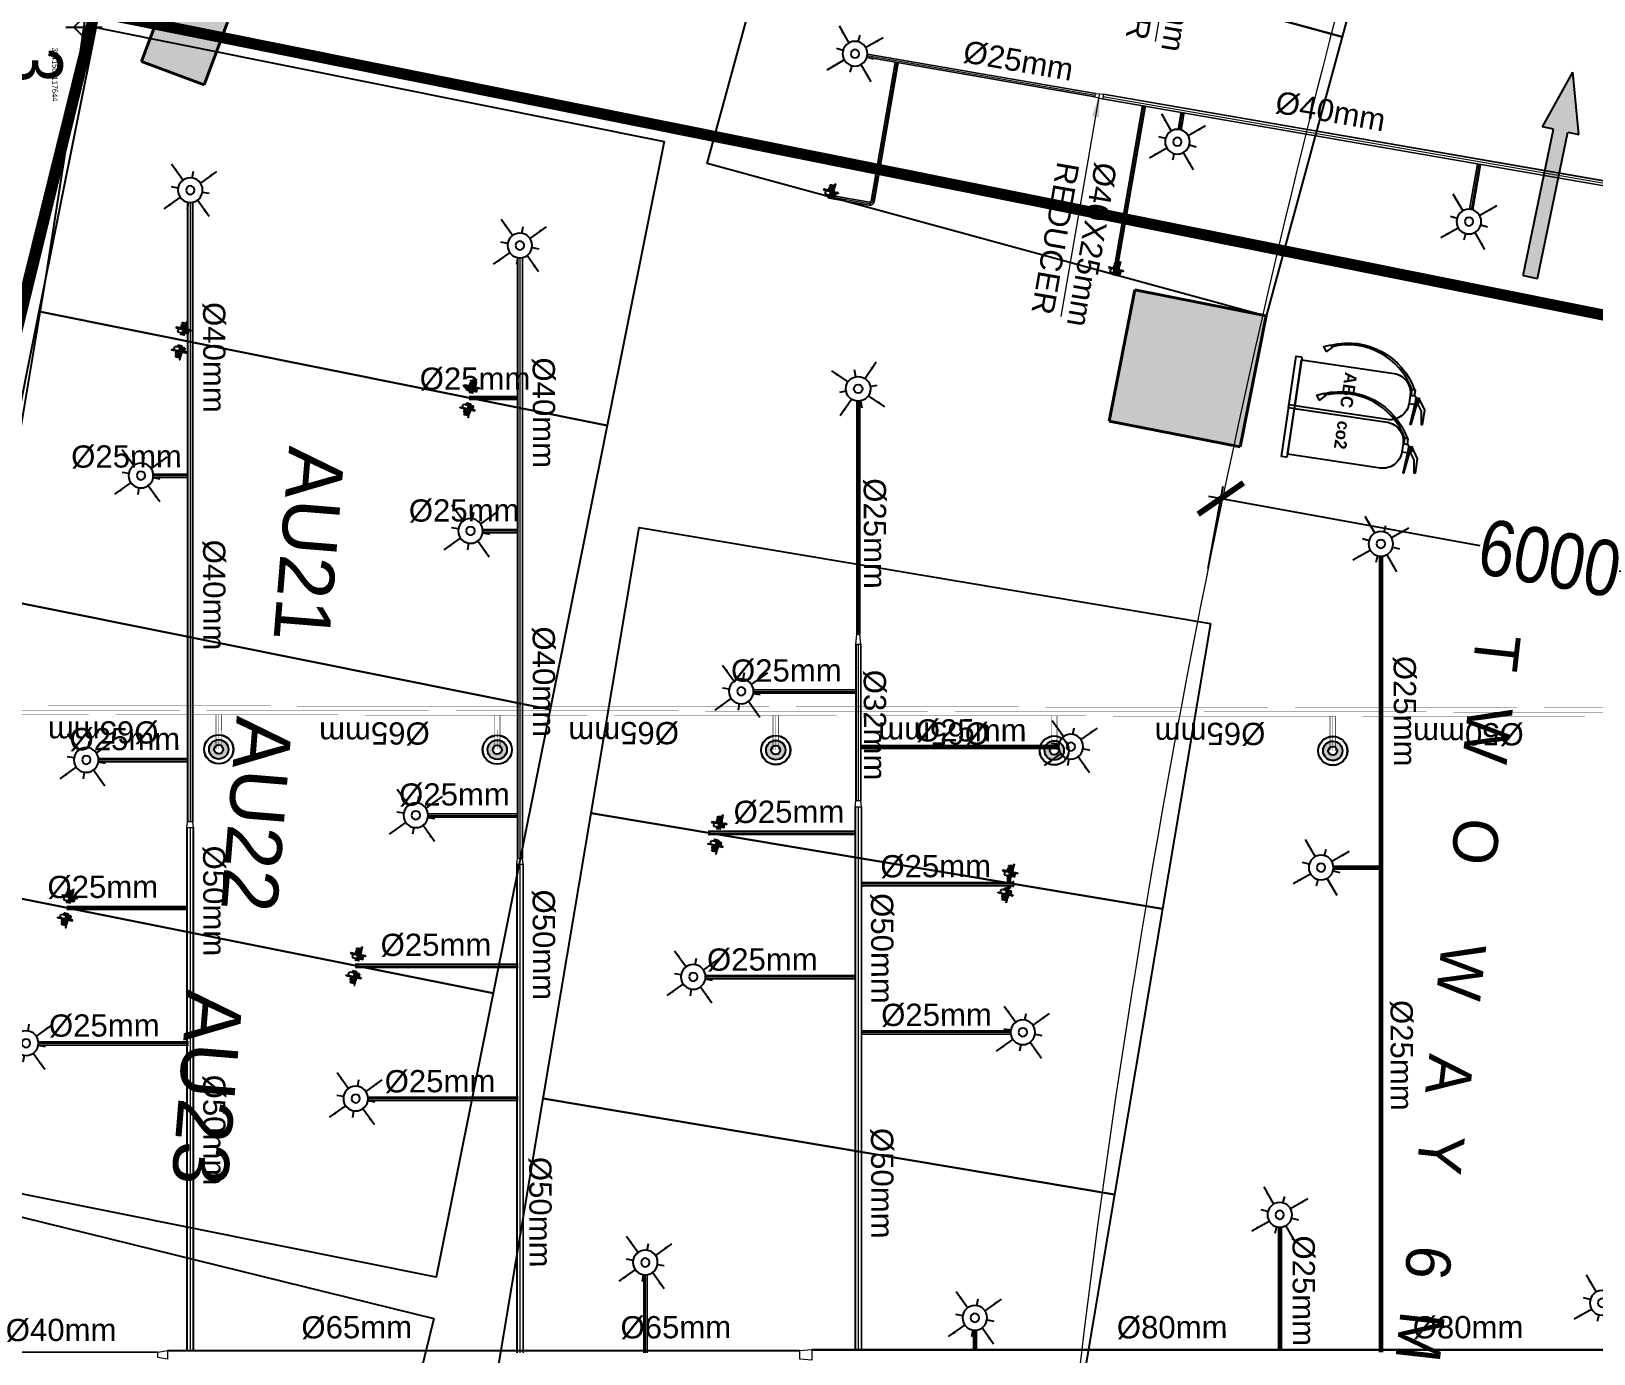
# Model space of a CAD drawing. Header units: inches. Extents: x 257070 to 799932, y -17980 to 269260.
# Drawn here: x 323676 to 337702, y 105732 to 117607 of the extents above; entities that cross this region are included whole.
import ezdxf

# ---------------------------------------------------------------- set-up
doc = ezdxf.new("R2010")
doc.units = ezdxf.units.IN
doc.header["$MEASUREMENT"] = 0
doc.header["$PDMODE"] = 99
doc.header["$PDSIZE"] = 100
for name, color, linetype in [('0-AES-F-SPRINKLER', 10, 'Continuous'), ('0-aes-ff Nozzel', 30, 'Continuous'), ('0-aes-water curtan pipe', 200, 'Continuous'), ('0-F-AES-FIRE EXTINGUISHER', 1, 'Continuous'), ('basement1_AP$0$A-_ROAD----_E-_-', 2, 'Continuous'), ('DSP_DRIVEWAY', 4, 'Continuous'), ('DSP_MISCELANEOUS', 252, 'Continuous'), ('DSP_TREE CO-ORDINATES', 206, 'Continuous'), ('RETAIL', 40, 'Continuous')]:
    doc.layers.add(name, color=color, linetype=linetype)
for name, color, linetype, lineweight in [('0-AES-F-SPRINKLER PIPE', 10, 'Continuous', 15), ('0-aes-FF-Sprinkler Header', 5, 'Continuous', 0), ('07--DIM-2', 2, 'Continuous', 25), ('E--CONCRETE-4', 4, 'Continuous', 40), ('E--CONCRETE-SHADE', 253, 'Continuous', 20), ('M--TILING-2', 252, 'Continuous', 18), ('TEXT', 7, 'Continuous', 0)]:
    doc.layers.add(name, color=color, linetype=linetype, lineweight=lineweight)
doc.layers.add('A', color=7, linetype='Continuous', true_color=0x469d8b)
doc.styles.add('CG', font='GOTHICB.TTF')
doc.styles.get("Standard").update_dxf_attribs({"font": 'arial.ttf'})
doc.styles.add('TEXT style 175', font='GOTHIC.TTF')
doc.styles.add('TEXT style 200', font='ARIALN.TTF')
doc.styles.add('TEXT style 75', font='ARIALN.TTF')
doc.dimstyles.new('75', dxfattribs={"dimscale": 1.5, "dimtxt": 200, "dimasz": 113, "dimexe": 113, "dimexo": 0, "dimgap": 25, "dimtad": 0, "dimdec": 0, "dimrnd": 5, "dimzin": 0, "dimdsep": 46, "dimtxsty": 'TEXT style 75', "dimblk": 'ARCHTICK', "dimcen": 0.09, "dimdle": 113, "dimclrd": 8, "dimclre": 8, "dimclrt": 256, "dimadec": 0, "dimazin": 0, "dimtfac": 1, "dimtdec": 0, "dimtofl": 0, "dimtmove": 1, "dimatfit": 3, "dimldrblk": 'OPEN90', "dimfxl": 0, "dimtolj": 1, "dimtzin": 0, "dimarcsym": 0})
doc.dimstyles.new('ISO-25', dxfattribs={"dimtxt": 2.5, "dimasz": 2.5, "dimexe": 1.25, "dimexo": 0.625, "dimtad": 1, "dimtxsty": 'Standard', "dimcen": 2.5, "dimadec": 0, "dimazin": 0, "dimtfac": 1, "dimtmove": 0, "dimatfit": 3, "dimfxl": 1, "dimarcsym": 0})
doc.dimstyles.new('PLUMBING', dxfattribs={"dimscale": 100, "dimtxt": 1.8, "dimasz": 1.6, "dimexe": 1, "dimexo": 1, "dimgap": 0.5, "dimtad": 2, "dimdec": 0, "dimzin": 0, "dimdsep": 46, "dimtxsty": 'Standard', "dimcen": 1, "dimdle": 1, "dimclrd": 7, "dimclre": 7, "dimclrt": 256, "dimadec": 0, "dimazin": 0, "dimtfac": 1, "dimtdec": 0, "dimtmove": 2, "dimatfit": 3, "dimfxl": 1, "dimtolj": 1, "dimtzin": 0, "dimlwd": -1, "dimlwe": -1, "dimarcsym": 0})

# ---------------------------------------------------------------- blocks, each defined once
blk = doc.blocks.new('_ArchTick')
at = {"color": 0, "linetype": 'ByBlock', "const_width": 0.15}
blk.add_lwpolyline([(-0.5, -0.5), (0.5, 0.5)], dxfattribs=at)
blk = doc.blocks.new('*D224')
at = {"layer": '07--DIM-2', "color": 251, "lineweight": -2, "ltscale": 1000, "transparency": 16777216}
for p, q in [((334240, 112783), (334375, 113522)), ((334243, 113431), (336679, 112988)), ((340370, 112317), (337934, 112760)), ((340145, 111709), (340279, 112448))]:
    blk.add_line(p, q, dxfattribs=at)
at = {"layer": 'DEFPOINTS', "color": 0, "ltscale": 1000, "transparency": 16777216}
for p in [(334354, 113411), (334240, 112783, 0), (340145, 111709, 0)]:
    blk.add_point(p, dxfattribs=at)
at = {"layer": '07--DIM-2', "color": 251, "lineweight": -2, "ltscale": 1000, "transparency": 16777216, "xscale": 350, "yscale": 350, "zscale": 350}
for p, rotation in [((334354, 113411), 169.6938497462154), ((340259, 112337), 349.6938497462154)]:
    blk.add_blockref('_ArchTick', p, dxfattribs=dict(at, rotation=rotation))
at = {"layer": '07--DIM-2', "ltscale": 1000, "transparency": 16777216, "insert": (337307, 112874), "char_height": 500, "attachment_point": 5, "rotation": 349.6938, "style": 'TEXT style 75'}
blk.add_mtext('\\A1;6000', dxfattribs=at)
blk = doc.blocks.new('_Open90')
at = {"color": 0, "linetype": 'ByBlock', "lineweight": -2}
for p, q in [((-0.5, 0.5), (0, 0)), ((0, 0), (-1, 0)), ((0, 0), (-0.5, -0.5))]:
    blk.add_line(p, q, dxfattribs=at)
blk = doc.blocks.new('basement1_AP$0$AR-DIR-A')
h = blk.add_hatch()
h.set_pattern_fill('ANSI31', color=8)
h.paths.add_polyline_path([(158, -458), (26, -458), (26, -1800), (-74, -1800), (92, -2335), (258, -1800), (158, -1800)])
at = {"layer": 'DSP_MISCELANEOUS', "color": 8}
for p, q in [((158, -458), (26, -458)), ((26, -458), (26, -1800)), ((158, -458), (158, -1800)), ((26, -1800), (-74, -1800)), ((-74, -1800), (92, -2335)), ((258, -1800), (92, -2335)), ((158, -1800), (258, -1800))]:
    blk.add_line(p, q, dxfattribs=at)
blk = doc.blocks.new('*U483')
at = {"layer": 'DSP_TREE CO-ORDINATES', "color": 162}
for p, q in [((0, -329), (0, 329)), ((-329, 0), (329, 0))]:
    blk.add_line(p, q, dxfattribs=at)
at = {"layer": 'DSP_TREE CO-ORDINATES', "color": 162, "ltscale": 3.5}
blk.add_lwpolyline([(-185, 0), (0, 185), (185, 0), (0, -184), (-185, 0)], dxfattribs=at)
at = {"layer": 'DEFPOINTS', "style": 'TEXT style 175'}
blk.add_attdef('CORDINATE', (367, -572), '', height=100, dxfattribs=at)
at = {"layer": 'DSP_TREE CO-ORDINATES', "color": 164, "style": 'TEXT style 200'}
blk.add_attdef('NO.', (361, -1385), '', height=1000, dxfattribs=at)
blk = doc.blocks.new('A$C3CA070F1')
at = {"layer": '0-AES-F-SPRINKLER'}
h = blk.add_hatch(dxfattribs=at)
h.set_pattern_fill('ANSI31', color=3, scale=0.196883, angle=-34.2335, style=0)
h.set_pattern_definition([(100.766483, (49937.1607, 174049.7081), (1.474466316, 0.280375668), [])])
edge = h.paths.add_edge_path()
edge.add_line((-1, 85), (-1, 84))
edge.add_line((-1, 84), (-6, 84))
edge.add_ellipse((-7, 82), major_axis=(-1.42, -0.27), ratio=1, start_angle=257, end_angle=315)
edge.add_line((-8, 83), (-15, 72))
edge.add_ellipse((-12, 70), major_axis=(-4.25, -0.81), ratio=1, start_angle=-45, end_angle=45)
edge.add_line((-14, 66), (14, 47))
edge.add_line((14, 47), (13, 46))
edge.add_line((13, 46), (-15, 65))
edge.add_ellipse((-12, 70), major_axis=(-5.52, -1.05), ratio=1, start_angle=-45, end_angle=45, ccw=False)
edge.add_line((-16, 73), (-9, 84))
edge.add_ellipse((-7, 82), major_axis=(-2.69, -0.51), ratio=1, start_angle=257, end_angle=315, ccw=False)
edge.add_line((-6, 85), (-1, 85))
h = blk.add_hatch(dxfattribs=at)
h.set_pattern_fill('ANSI31', color=3, scale=0.196883, angle=-124.2335, style=0)
h.set_pattern_definition([(190.766483, (49937.1607, 174049.7081), (-0.280375668, 1.474466316), [])])
edge = h.paths.add_edge_path()
edge.add_line((-1, 54), (7, 48))
edge.add_line((7, 48), (8, 49))
edge.add_line((8, 49), (0, 55))
edge.add_ellipse((-2, 52), major_axis=(-0.69, 3.63), ratio=1, start_angle=315, end_angle=405)
edge.add_line((-6, 54), (-14, 41))
edge.add_ellipse((-11, 39), major_axis=(-0.69, 3.63), ratio=1, start_angle=45, end_angle=135)
edge.add_line((-13, 36), (-9, 33))
edge.add_ellipse((-10, 32), major_axis=(-0.27, 1.42), ratio=1, start_angle=225, end_angle=315, ccw=False)
edge.add_line((-9, 31), (-10, 30))
edge.add_line((-10, 30), (-8, 29))
edge.add_line((-8, 29), (-7, 30))
edge.add_ellipse((-10, 32), major_axis=(-3.3, -0.63), ratio=1, start_angle=135, end_angle=225)
edge.add_line((-8, 35), (-12, 38))
edge.add_ellipse((-11, 39), major_axis=(-1.75, -0.33), ratio=1, start_angle=-45, end_angle=45, ccw=False)
edge.add_line((-13, 40), (-4, 53))
edge.add_ellipse((-2, 52), major_axis=(-1.75, -0.33), ratio=1, start_angle=225, end_angle=315, ccw=False)
at = {"layer": '0-AES-F-SPRINKLER', "color": 3}
for p, q in [((-98, 39), (-97, 43)), ((-98, 38), (-98, 39)), ((-98, 39), (-98, 39)), ((-98, 39), (-98, 39)), ((-98, 37), (-98, 38)), ((-98, 38), (-98, 38)), ((-98, 38), (-98, 38)), ((-98, 38), (-98, 38)), ((-98, 38), (-98, 38)), ((-98, 38), (-98, 38)), ((-98, 38), (-98, 38)), ((-98, 38), (-98, 38)), ((-98, 38), (-98, 38)), ((-98, 38), (-98, 38)), ((-96, 37), (-98, 37)), ((-98, 37), (-98, 37)), ((-98, 37), (-98, 37)), ((-98, 37), (-98, 37)), ((-98, 37), (-98, 37)), ((-98, 37), (-98, 37)), ((-98, 37), (-98, 37)), ((-98, 37), (-98, 37)), ((-98, 37), (-98, 37)), ((-98, 37), (-98, 37)), ((-98, 37), (-98, 37)), ((-98, 37), (-98, 37)), ((-98, 37), (-98, 37)), ((-98, 37), (-98, 37)), ((-98, 37), (-98, 37)), ((-98, 37), (-98, 37)), ((-98, 37), (-98, 37)), ((-97, 37), (-98, 37)), ((-98, 37), (-98, 37)), ((-98, 37), (-98, 37)), ((-98, 37), (-98, 37)), ((-98, 37), (-98, 37)), ((-98, 37), (-98, 37)), ((-98, 37), (-98, 37)), ((-98, 37), (-98, 37)), ((-98, 37), (-98, 37)), ((-98, 37), (-98, 37)), ((-98, 37), (-98, 37)), ((-98, 37), (-98, 37)), ((-98, 37), (-98, 37)), ((-98, 37), (-98, 37)), ((-97, 45), (-79, 71)), ((-96, 40), (-97, 40)), ((-97, 40), (-97, 40)), ((-97, 40), (-97, 40)), ((-97, 40), (-97, 39)), ((-97, 39), (-97, 39)), ((-97, 39), (-97, 39)), ((-97, 39), (-97, 39)), ((-97, 39), (-97, 39)), ((-97, 39), (-97, 39)), ((-97, 39), (-97, 39)), ((-97, 39), (-97, 39)), ((-97, 39), (-97, 38)), ((-97, 38), (-97, 38)), ((-97, 38), (-97, 38)), ((-97, 38), (-97, 38)), ((-97, 38), (-97, 38)), ((-97, 38), (-97, 38)), ((-97, 38), (-97, 38)), ((-97, 38), (-97, 38)), ((-97, 38), (-97, 38)), ((-97, 38), (-97, 38)), ((-97, 38), (-97, 38)), ((-97, 38), (-97, 37)), ((-97, 37), (-97, 37)), ((-97, 37), (-97, 37)), ((-97, 37), (-97, 37)), ((-95, 46), (-96, 42)), ((-96, 42), (-96, 42)), ((-96, 42), (-96, 41)), ((-96, 41), (-96, 41)), ((-96, 41), (-96, 41)), ((-96, 41), (-96, 41)), ((-96, 41), (-96, 41)), ((-96, 41), (-96, 41)), ((-96, 41), (-96, 41)), ((-96, 41), (-96, 41)), ((-96, 41), (-96, 41)), ((-96, 41), (-96, 40)), ((-96, 40), (-96, 40)), ((-96, 40), (-96, 40)), ((-96, 40), (-96, 40)), ((-96, 40), (-96, 40)), ((-95, 37), (-96, 37)), ((-96, 37), (-96, 37)), ((-96, 37), (-96, 37)), ((-96, 37), (-96, 37)), ((-96, 37), (-96, 37)), ((-94, 38), (-95, 38)), ((-95, 38), (-95, 38)), ((-95, 38), (-95, 38)), ((-95, 38), (-95, 38)), ((-95, 38), (-95, 38)), ((-95, 38), (-95, 38)), ((-95, 38), (-95, 38)), ((-95, 38), (-95, 38)), ((-95, 38), (-95, 38)), ((-95, 38), (-95, 37)), ((-95, 37), (-95, 37)), ((-95, 37), (-95, 37)), ((-95, 37), (-95, 37)), ((-95, 37), (-95, 37)), ((-95, 37), (-95, 37)), ((-95, 37), (-95, 37)), ((-95, 37), (-95, 37)), ((-95, 37), (-95, 37)), ((-95, 37), (-95, 37)), ((-95, 37), (-95, 37)), ((-95, 37), (-95, 37)), ((-95, 37), (-95, 37)), ((-95, 37), (-95, 37)), ((-95, 37), (-95, 37)), ((-95, 37), (-95, 37)), ((-95, 37), (-95, 37)), ((-94, 88), (-93, 90)), ((-72, 73), (-94, 88)), ((-94, 43), (-94, 48)), ((-93, 43), (-94, 43)), ((-94, 43), (-94, 43)), ((-94, 43), (-94, 43)), ((-94, 43), (-94, 43)), ((-94, 43), (-94, 43)), ((-94, 43), (-94, 41)), ((-94, 43), (-94, 43)), ((-94, 43), (-94, 43)), ((-94, 43), (-94, 43)), ((-94, 43), (-94, 43)), ((-94, 43), (-94, 43)), ((-94, 43), (-94, 43)), ((-94, 43), (-94, 43)), ((-94, 43), (-94, 43)), ((-94, 43), (-94, 43)), ((-94, 43), (-94, 43)), ((-94, 43), (-94, 43)), ((-94, 41), (-94, 41)), ((-94, 41), (-94, 41)), ((-94, 41), (-94, 41)), ((-94, 41), (-94, 41)), ((-94, 41), (-94, 41)), ((-94, 41), (-94, 41)), ((-94, 41), (-94, 41)), ((-94, 41), (-94, 40)), ((-94, 40), (-94, 40)), ((-94, 40), (-94, 40)), ((-94, 40), (-94, 40)), ((-94, 40), (-94, 40)), ((-94, 40), (-94, 40)), ((-94, 40), (-94, 40)), ((-94, 40), (-94, 40)), ((-94, 40), (-94, 39)), ((-94, 39), (-94, 39)), ((-94, 39), (-94, 39)), ((-94, 39), (-94, 39)), ((-94, 39), (-94, 39)), ((-94, 39), (-94, 39)), ((-94, 39), (-94, 39)), ((-94, 39), (-94, 39)), ((-94, 39), (-94, 38)), ((-93, 90), (-59, 67)), ((-93, 47), (-93, 49)), ((-91, 47), (-93, 43)), ((-93, 46), (-93, 47)), ((-92, 46), (-93, 46)), ((-93, 46), (-93, 46)), ((-93, 46), (-93, 46)), ((-93, 46), (-93, 46)), ((-93, 46), (-93, 46)), ((-93, 46), (-93, 46)), ((-93, 46), (-93, 46)), ((-93, 46), (-93, 46)), ((-93, 46), (-93, 46)), ((-93, 46), (-93, 46)), ((-93, 46), (-93, 46)), ((-93, 46), (-93, 46)), ((-93, 46), (-93, 46)), ((-93, 46), (-93, 46)), ((-93, 46), (-93, 46)), ((-93, 46), (-93, 46)), ((-93, 46), (-93, 46)), ((-93, 46), (-93, 46)), ((-93, 46), (-93, 46)), ((-93, 46), (-93, 46)), ((-91, 42), (-93, 43)), ((-93, 43), (-93, 43)), ((-93, 43), (-93, 43)), ((-93, 43), (-93, 43)), ((-93, 43), (-93, 43)), ((-93, 43), (-93, 43)), ((-93, 43), (-93, 43)), ((-93, 43), (-93, 43)), ((-93, 43), (-93, 43)), ((-93, 43), (-93, 43)), ((-93, 43), (-93, 43)), ((-93, 43), (-93, 43)), ((-93, 43), (-93, 43)), ((-93, 43), (-93, 43)), ((-93, 43), (-93, 43)), ((-93, 43), (-93, 43)), ((-93, 43), (-93, 43)), ((-93, 43), (-93, 43)), ((-93, 43), (-93, 43)), ((-93, 43), (-93, 43)), ((-93, 43), (-93, 43)), ((-93, 43), (-93, 43)), ((-93, 43), (-93, 43)), ((-85, 66), (-92, 55)), ((-90, 50), (-92, 46)), ((-92, 46), (-92, 46)), ((-92, 46), (-92, 46)), ((-92, 46), (-92, 46)), ((-92, 46), (-92, 46)), ((-92, 46), (-92, 46)), ((-90, 47), (-91, 47)), ((-90, 43), (-91, 42)), ((-91, 42), (-91, 42)), ((-91, 42), (-91, 42)), ((-91, 42), (-91, 42)), ((-91, 42), (-91, 42)), ((-91, 42), (-91, 42)), ((-91, 42), (-91, 42)), ((-91, 42), (-91, 42)), ((-91, 42), (-91, 42)), ((-91, 42), (-91, 42)), ((-91, 42), (-91, 42)), ((-91, 42), (-91, 42)), ((-91, 42), (-91, 42)), ((-91, 42), (-91, 42)), ((-91, 42), (-91, 42)), ((-91, 42), (-91, 42)), ((-88, 57), (-90, 49)), ((-89, 54), (-90, 51)), ((-90, 50), (-90, 50)), ((-88, 47), (-90, 43)), ((-90, 47), (-88, 47)), ((-90, 43), (-90, 43)), ((-90, 43), (-90, 43)), ((-90, 43), (-90, 43)), ((-89, 55), (-89, 55)), ((-88, 46), (-88, 47)), ((-87, 59), (-87, 59)), ((-87, 59), (-87, 59)), ((-86, 57), (-87, 49)), ((-87, 49), (-83, 28)), ((-85, 58), (-85, 58)), ((-77, 43), (-85, 49)), ((-83, 28), (-60, 9)), ((-77, 70), (-82, 63)), ((-80, 66), (-82, 67)), ((-45, 31), (-81, -23)), ((-78, 63), (-80, 65)), ((-79, 71), (-77, 70)), ((-71, 26), (-79, 31)), ((-57, 13), (-79, 28)), ((-70, 64), (-78, 63)), ((-78, -29), (-40, 27)), ((-69, 55), (-75, 59)), ((-66, 54), (-74, 42)), ((-74, 42), (-71, 26)), ((-73, 44), (-71, 43)), ((-69, 47), (-72, 43)), ((-71, 43), (-70, 43)), ((-71, 26), (-55, 15)), ((-70, 43), (-66, 49)), ((-66, 50), (-68, 52)), ((-61, 65), (-67, 69)), ((-62, 66), (-67, 65)), ((-50, 57), (-66, 54)), ((-66, 49), (-66, 50)), ((-47, 28), (-63, 40)), ((-59, 67), (-61, 65)), ((-57, 67), (-60, 66)), ((-60, 44), (-42, 32)), ((-50, 57), (-58, 62)), ((-19, 46), (-57, 67)), ((-17, 37), (-55, 63)), ((-29, 42), (-50, 57)), ((-13, 9), (-45, 31)), ((-36, 42), (-44, 30)), ((-43, 33), (-35, 46)), ((-39, -30), (-13, 9)), ((-37, 25), (-28, 38)), ((-35, 41), (-36, 42)), ((-32, 32), (-35, 39)), ((-30, 52), (-16, 73)), ((-29, 20), (-17, 37)), ((-28, 38), (-26, 40)), ((-21, 32), (-28, 37)), ((-23, 16), (-12, 33)), ((-1, 26), (-23, -9)), ((-22, 15), (-12, 31)), ((-9, 32), (-21, 14)), ((2, 24), (-20, -11)), ((-20, -8), (-1, 22)), ((-17, 37), (-19, 46)), ((-19, 13), (-10, 29)), ((-7, 30), (-18, 12)), ((-17, 37), (-17, 37)), ((4, 22), (-17, -13)), ((-17, -10), (1, 20)), ((-16, 73), (-9, 84)), ((-16, 11), (-7, 27)), ((-8, 83), (-15, 72)), ((13, 46), (-15, 65)), ((-4, 28), (-15, 10)), ((-1, 84), (-14, 66)), ((-14, 66), (14, 47)), ((-6, 54), (-14, 41)), ((-12, 33), (-14, 33)), ((-14, -15), (7, 20)), ((-14, -12), (4, 18)), ((-13, 40), (-4, 53)), ((-13, 36), (-9, 33)), ((-13, 9), (-4, 24)), ((-2, 34), (-12, 41)), ((-8, 35), (-12, 38)), ((-12, 31), (-12, 33)), ((-9, 32), (-12, 31)), ((7, 16), (-11, -13)), ((-10, 29), (-9, 32)), ((-9, 31), (-10, 30)), ((-7, 30), (-10, 29)), ((-10, 30), (-8, 29)), ((9, 17), (-10, -14)), ((-9, -13), (9, 13)), ((-8, 29), (-7, 30)), ((8, 49), (-7, 27)), ((-7, 27), (-7, 30)), ((-4, 28), (-7, 27)), ((-6, 85), (-1, 85)), ((-1, 84), (-6, 84)), ((5, 44), (-5, 51)), ((-4, 24), (-4, 28)), ((-1, 26), (-4, 24)), ((-1, 85), (-1, 84)), ((-1, 54), (7, 48)), ((13, 46), (-1, 25)), ((-1, 22), (-1, 26)), ((2, 24), (-1, 22)), ((8, 49), (0, 55)), ((1, 20), (2, 24)), ((4, 22), (1, 20)), ((4, 18), (4, 22)), ((7, 20), (4, 18)), ((7, 48), (8, 49)), ((7, 16), (7, 20)), ((9, 17), (7, 16)), ((9, 15), (9, 17)), ((14, 47), (13, 46)), ((-82, -25), (-80, -30)), ((-80, -30), (-78, -29)), ((-66, -11), (-39, -30)), ((-23, -7), (-23, -9)), ((-23, -9), (-20, -8)), ((-20, -8), (-20, -11)), ((-20, -11), (-17, -10)), ((-17, -10), (-17, -13)), ((-17, -13), (-14, -12)), ((-14, -12), (-14, -15)), ((-14, -15), (-11, -13)), ((-11, -13), (-11, -14)), ((-11, -14), (-11, -14))]:
    blk.add_line(p, q, dxfattribs=at)
for centre, major_axis, start_param, end_param in [((-95, 43), (-0.41, 2.13), 0.784914, 1.034983), ((-95, 43), (-2.74, -0.52), -0.560204, -0.324923), ((-93, 46), (-0.51, 2.68), 0.787914, 1.247507), ((-93, 48), (-1.75, -0.33), -0.775969, -0.160442), ((-91, 54), (-0.29, 1.52), 0.785398, 2.356194), ((-92, 49), (-0.33, 1.74), 0.791774, 1.412986), ((-89, 55), (-0.103, 0.54), 0.916881, 1.969618), ((-93, 51), (-3.09, -0.59), 2.526084, 2.789089), ((-95, 50), (-5.72, -1.09), 2.374727, 2.798549), ((-91, 55), (-0.33, 1.74), 4.197625, 4.773282), ((-84, 57), (-3.79, -0.72), -0.784768, -0.363877), ((-93, 50), (-5.72, -1.09), 2.377207, 2.798549), ((-80, 54), (-1.57, 8.26), 0.010205, 0.785398), ((-84, 56), (-0.35, 1.85), 0.785501, 1.132999), ((-83, 65), (-1.52, -0.29), 3.926991, 5.497787), ((-80, 54), (-5.9, -1.12), 4.155645, 5.497787), ((-80, 54), (-8.26, -1.57), 4.155621, 4.722594), ((-75, 68), (-8.26, -1.57), 1.014052, 3.151797), ((-75, 63), (-2.79, -0.53), -0.113999, 0.093951), ((-75, 68), (-1.12, 5.9), 2.584882, 5.497787), ((-75, 46), (-0.53, 2.79), 2.356194, 3.926991), ((-75, 68), (-1.57, 8.26), 4.722594, 5.497787), ((-70, 53), (-2.79, -0.53), 2.356194, 3.926991), ((-65, 44), (-3.72, -0.71), -0.403281, 1.321745), ((-65, 44), (-0.71, 3.72), 4.96144, 6.686466), ((-65, 37), (-0.56, 2.96), 5.497794, 6.034125), ((-59, 47), (-2.96, -0.56), 0.24906, 0.785391), ((-60, 60), (-2.83, -0.54), 3.926991, 4.712389), ((-33, 40), (-0.45, 2.36), 0.803442, 1.867502), ((-30, 39), (-2.79, -0.53), 2.356194, 3.926991), ((-24, 39), (-0.53, 2.79), 5.497787, 7.068583), ((-12, 70), (-5.52, -1.05), -0.785398, 0.785398), ((-15, 35), (-0.54, 2.83), 0.785398, 3.403392), ((-12, 70), (-4.25, -0.81), -0.785398, 0.785398), ((-11, 39), (-0.69, 3.63), 0.785398, 2.356194), ((-11, 39), (-1.75, -0.33), -0.785398, 0.785398), ((-7, 82), (-2.69, -0.51), 4.485496, 5.497787), ((-10, 32), (-0.27, 1.42), 3.926991, 5.497787), ((-7, 82), (-1.42, -0.27), 4.485496, 5.497787), ((-10, 32), (-3.3, -0.63), 2.356194, 3.926991), ((-2, 52), (-0.69, 3.63), 5.497787, 7.068583), ((-2, 52), (-1.75, -0.33), 3.926991, 5.497787), ((6, 14), (-0.54, 2.83), 3.926991, 4.712389), ((-79, -24), (-0.51, 2.69), 0.785398, 1.797689), ((-11, -11), (-2.83, -0.54), 1.570796, 2.356194)]:
    blk.add_ellipse(centre, major_axis=major_axis, ratio=1, start_param=start_param, end_param=end_param, dxfattribs=at)
at = {"layer": '0-AES-F-SPRINKLER', "color": 3, "extrusion": (0, 0, -1)}
for centre, major_axis, start_param, end_param in [((-86, 47), (-0.53, 2.79), -0.113999, 0.785398), ((-77, 34), (-0.54, 2.83), 3.926991, 4.712389)]:
    blk.add_ellipse(centre, major_axis=major_axis, ratio=1, start_param=start_param, end_param=end_param, dxfattribs=at)
blk = doc.blocks.new('A$C38B57D14')
at = {"color": 1}
for points in [[(331, 896), (325, 904), (325, 916), (402, 968), (508, 968), (508, 962), (412, 947), (356, 908), (345, 896), (331, 896)], [(356, 908), (519, 886), (518, 881), (345, 896)]]:
    blk.add_lwpolyline(points, dxfattribs=at)
for points in [[(325, 896), (356, 896), (356, 921), (325, 921)], [(311, 882), (270, 882), (270, 856), (311, 856)], [(35, 235), (51, 247), (89, 211), (55, 187)]]:
    blk.add_lwpolyline(points, close=True, dxfattribs=at)
blk.add_lwpolyline([(270, 858, 0.380099), (48, 245), (37, 237, -0.385151), (270, 877)], format="xyb", dxfattribs=at)
for points in [[(311, 851), (370, 851, -0.414214), (507, 714), (507, 42), (174, 42), (174, 714, -0.414214)], [(311, 851), (370, 851), (370, 882, 0.414214), (356, 896), (325, 896, 0.414214), (311, 882)], [(161, 42), (521, 42, -0.414214), (529, 34), (529, 0), (153, 0), (153, 34, -0.414214)]]:
    blk.add_lwpolyline(points, format="xyb", close=True, dxfattribs=at)
blk.add_circle((341, 908), 7.79, dxfattribs=at)
at = {"color": 7, "style": 'CG'}
blk.add_text('ABC', height=88.5, dxfattribs=at).set_placement((211, 364))
blk = doc.blocks.new('A$C1C2B0A82')
at = {"color": 1}
for points in [[(414, 1120), (407, 1130), (407, 1145), (503, 1209), (635, 1209), (636, 1202), (516, 1184), (446, 1135), (431, 1120), (414, 1120)], [(446, 1135), (649, 1108), (648, 1102), (431, 1120)]]:
    blk.add_lwpolyline(points, dxfattribs=at)
for points in [[(407, 1120), (446, 1120), (446, 1151), (407, 1151)], [(389, 1103), (338, 1103), (338, 1070), (389, 1070)], [(44, 294), (64, 308), (111, 264), (69, 234)]]:
    blk.add_lwpolyline(points, close=True, dxfattribs=at)
blk.add_lwpolyline([(338, 1073, 0.380099), (61, 306), (47, 296, -0.385151), (338, 1096)], format="xyb", dxfattribs=at)
for points in [[(389, 1064), (463, 1064, -0.414214), (634, 893), (634, 52), (218, 52), (218, 893, -0.414214)], [(389, 1064), (463, 1064), (463, 1103, 0.414214), (446, 1120), (407, 1120, 0.414214), (389, 1103)], [(201, 52), (651, 52, -0.414214), (661, 42), (661, 0), (191, 0), (191, 42, -0.414214)]]:
    blk.add_lwpolyline(points, format="xyb", close=True, dxfattribs=at)
blk.add_circle((426, 1135), 9.74, dxfattribs=at)
at = {"color": 7, "style": 'CG'}
blk.add_text('co2', height=110.6, dxfattribs=at).set_placement((264, 455))
blk = doc.blocks.new('*U701')
at = {"layer": '0-aes-FF-Sprinkler Header', "color": 1, "const_width": 5}
for points in [[(12087231, -3664419), (12087541, -3664419)], [(12087231, -3664469), (12087541, -3664469)]]:
    blk.add_lwpolyline(points, dxfattribs=at)
at = {"layer": '0-aes-FF-Sprinkler Header', "color": 8, "const_width": 2}
blk.add_lwpolyline([(12087231, -3664444), (12087541, -3664444)], dxfattribs=at)
blk = doc.blocks.new('Nozzel')
at = {"transparency": 33554585}
h = blk.add_hatch(color=30, dxfattribs=at)
h.dxf.hatch_style = 1
edge = h.paths.add_edge_path()
edge.add_ellipse((-1664094, 224269), major_axis=(0.9, 87), ratio=1, start_angle=0, end_angle=360)
edge = h.paths.add_edge_path(flags=16)
edge.add_arc((-1664094, 224269), 40, 0, 360)
blk.add_circle((-1664094, 224269), 40)
at = {"layer": '0-AES-F-SPRINKLER', "color": 13}
blk.add_circle((-1664094, 224269), 131, dxfattribs=at)
for major_axis, start_param, end_param in [((1, 130), 1.575618, 7.858803), ((0.9, 87), 1.580914353715009, 7.864099660894595)]:
    blk.add_ellipse((-1664094, 224269), major_axis=major_axis, ratio=1, start_param=start_param, end_param=end_param, dxfattribs=at)
at = {"layer": '0-AES-F-SPRINKLER PIPE', "lineweight": 30, "rotation": 180}
blk.add_blockref('*U701', (10423137, -3440175), dxfattribs=at)
blk = doc.blocks.new('*U709')
at = {"layer": '0-AES-F-SPRINKLER PIPE', "color": 200, "lineweight": 30, "const_width": 2.67}
for points in [[(-1770300, 110287), (-1770300, 65529)], [(-1770220, 110287), (-1770220, 65529)]]:
    blk.add_lwpolyline(points, dxfattribs=at)
at = {"layer": '0-AES-F-SPRINKLER PIPE', "color": 252, "lineweight": 30, "const_width": 2.67}
blk.add_lwpolyline([(-1770260, 110287), (-1770260, 65529)], dxfattribs=at)
blk = doc.blocks.new('*U603')
at = {"layer": '0-AES-F-SPRINKLER'}
for p, q in [((171672, 56809), (171672, 56871)), ((171562, 56699), (171500, 56699)), ((171783, 56699), (171845, 56699)), ((171672, 56588), (171672, 56526))]:
    blk.add_line(p, q, dxfattribs=at)
for radius in [111, 37.8]:
    blk.add_circle((171672, 56699), radius, dxfattribs=at)
at = {"layer": '0-AES-F-SPRINKLER PIPE'}
for points, override in [([(171468, 56903), (171594, 56777)], {"dimasz": 70, "dimtad": 0, "dimfxl": 13, "dimarcsym": 1}), ([(171877, 56903), (171751, 56777)], {"dimasz": 70, "dimtad": 0, "dimfxl": 13, "dimarcsym": 1}), ([(171468, 56494), (171594, 56620)], {"dimasz": 70, "dimtad": 0, "dimfxl": 13, "dimarcsym": 1}), ([(171877, 56494), (171751, 56620)], {"dimasz": 70, "dimgap": 0.625, "dimtad": 0, "dimfxl": 13, "dimarcsym": 1})]:
    blk.add_leader(points, dimstyle='ISO-25', override=override, dxfattribs=at)

msp = doc.modelspace()

# ---------------------------------------------------------------- hatches: boundary and pattern name
at = {"layer": 'E--CONCRETE-SHADE', "ltscale": 3.5}
h = msp.add_hatch(color=8, dxfattribs=at)
h.dxf.hatch_style = 1
h.paths.add_polyline_path([(325227.6, 117126.3), (325437.3, 117688.4), (324875.1, 117898.2), (324665.4, 117336)])
h = msp.add_hatch(color=8, dxfattribs=at)
h.dxf.hatch_style = 1
h.paths.add_polyline_path([(333583.3, 115284.4), (333351.3, 114107), (334528.7, 113875.1), (334760.7, 115052.4)])

# ---------------------------------------------------------------- linework, layer by layer
at = {"layer": '0-AES-F-SPRINKLER', "color": 7, "const_width": 100, "elevation": 0}
for points in [[(283146.9, 116631.3), (321656.3, 107312.1), (324246.5, 117779.9), (318315, 119247.6), (318376.2, 130439.1), (318120.5, 137387.4), (317307.1, 156244.5), (285543.1, 160244.2), (282570.4, 129241.7), (281575.8, 117011.5)], [(356607.5, 78193.9), (356438.2, 71883.8), (345953.6, 68179.4), (332024.7, 62667.8), (330604.2, 67058.4), (321899.6, 64138.4), (317671.9, 77137.1), (317715.9, 91029.5), (324246.5, 117779.9), (364035.7, 109784.7), (363210.3, 79337.2), (363210.3, 79337.2)]]:
    msp.add_lwpolyline(points, close=True, dxfattribs=at)
at = {"layer": '0-AES-F-SPRINKLER PIPE', "ltscale": 1000, "elevation": 0}
for points in [[(333228.2, 117043.5), (331181.7, 117398.2)], [(333228.8, 117046.5), (331181.8, 117401.2)], [(333223.5, 117015.9), (331176.5, 117370.7)], [(333224, 117018.9), (331177.4, 117373.6)], [(333226.1, 117031.2), (331180.2, 117385.8)], [(338433.3, 116104.4), (333291.5, 116995.5)], [(338434, 116108.3), (333292.2, 116999.4)], [(338437.4, 116128), (333295.6, 117019.1)], [(338440.8, 116147.7), (333299, 117038.8)], [(338441.5, 116151.7), (333299.7, 117042.8)], [(333648.1, 116942.3), (333384.9, 115423.3)], [(333651.1, 116941.8), (333387.8, 115422.8)], [(333663.4, 116939.7), (333400.1, 115420.7)], [(333675.7, 116937.5), (333412.5, 115418.5)], [(333678.7, 116937), (333415.4, 115418)], [(333995.7, 116882.1), (333968.5, 116725)], [(333998.6, 116881.6), (333971.5, 116724.8)], [(334011, 116879.4), (333983.9, 116723.4)], [(334023.3, 116877.3), (333996.1, 116720.5)], [(334026.2, 116876.8), (333999, 116719.7)], [(336655.1, 116412.6), (336585, 116007.9)], [(336658.1, 116412), (336588, 116007.7)], [(336670.4, 116409.9), (336600.4, 116006.3)], [(336682.7, 116407.8), (336612.6, 116003.5)], [(336685.6, 116407.3), (336615.5, 116002.6)], [(328038.5, 115571.8), (328038.5, 110179.5)], [(328042.5, 115571.8), (328042.5, 110179.5)], [(328062.5, 115571.8), (328062.5, 110179.5)], [(328082.5, 115571.8), (328082.5, 110179.5)], [(328086.5, 115571.8), (328086.5, 110179.5)], [(327606.8, 114330.8), (328047, 114330.8)], [(327607.1, 114327.8), (328047, 114327.8)], [(327607.9, 114315.3), (328047, 114315.3)], [(327606.8, 114299.8), (328047, 114299.8)], [(327607.1, 114302.8), (328047, 114302.8)], [(324770.9, 113632.1), (325088.4, 113632.1)], [(324771.3, 113629.1), (325088.4, 113629.1)], [(324772, 113616.6), (325088.4, 113616.6)], [(324770.9, 113601.1), (325088.4, 113601.1)], [(324771.3, 113604.1), (325088.4, 113604.1)], [(327729.5, 113135.2), (328047, 113135.2)], [(327729.5, 113104.2), (328047, 113104.2)], [(327729.9, 113132.2), (328047, 113132.2)], [(327729.9, 113107.2), (328047, 113107.2)], [(327730.6, 113119.7), (328047, 113119.7)], [(335775.5, 112893.3), (335775.5, 105746.5)], [(335778.5, 112892.9), (335778.5, 105746.5)], [(335791, 112892.2), (335791, 105746.5)], [(335803.5, 112892.9), (335803.5, 105746.5)], [(335806.5, 112893.3), (335806.5, 105746.5)], [(330159.5, 111694.9), (331075.5, 111694.9)], [(330159.5, 111663.9), (331075.5, 111663.9)], [(330159.9, 111691.9), (331075.5, 111691.9)], [(330159.9, 111666.9), (331075.5, 111666.9)], [(330160.6, 111679.4), (331075.5, 111679.4)], [(331123.5, 111197.9), (332898.5, 111197.9)], [(331123.5, 111194.9), (332898.1, 111194.9)], [(331123.5, 111182.4), (332897.4, 111182.4)], [(331123.5, 111169.9), (332898.1, 111169.9)], [(331123.5, 111166.9), (332898.5, 111166.9)], [(324279.7, 111078.9), (325088.4, 111078.9)], [(324279.7, 111047.9), (325088.4, 111047.9)], [(324280.1, 111075.9), (325088.4, 111075.9)], [(324280.1, 111050.9), (325088.4, 111050.9)], [(324280.8, 111063.4), (325088.4, 111063.4)], [(327238.3, 110581.9), (328047, 110581.9)], [(327238.3, 110550.9), (328047, 110550.9)], [(327238.7, 110578.9), (328047, 110578.9)], [(327238.7, 110553.9), (328047, 110553.9)], [(327239.4, 110566.4), (328047, 110566.4)], [(329753.9, 110426.2), (331075.5, 110426.2)], [(329753.9, 110395.2), (331075.5, 110395.2)], [(329754.2, 110423.2), (331075.5, 110423.2)], [(329754.2, 110398.2), (331075.5, 110398.2)], [(329755, 110410.7), (331075.5, 110410.7)], [(328032.5, 110129.5), (328032.5, 105741.5)], [(328037.5, 110129.5), (328037.5, 105741.5)], [(328062.5, 110129.5), (328062.5, 105741.5)], [(328087.5, 110129.5), (328087.5, 105741.5)], [(328092.5, 110129.5), (328092.5, 105741.5)], [(335364.7, 110112.7), (335775.5, 110112.7)], [(335365, 110109.7), (335775.5, 110109.7)], [(331129.5, 109965.5), (332486.2, 109965.5)], [(331129.5, 109962.5), (332486.2, 109962.5)], [(332436.5, 110007.3), (332436.5, 109965.5)], [(332439.5, 110007.5), (332439.5, 109965.5)], [(332452, 110008.4), (332452, 109965.5)], [(332464.5, 110009.2), (332464.5, 109965.5)], [(332467.5, 110009.4), (332467.5, 109965.5)], [(335364.7, 110081.7), (335775.5, 110081.7)], [(335365, 110084.7), (335775.5, 110084.7)], [(335365.8, 110097.2), (335775.5, 110097.2)], [(331129.5, 109950), (332486.2, 109950)], [(331129.5, 109937.5), (332486.2, 109937.5)], [(331129.5, 109934.5), (332486.2, 109934.5)], [(332436.5, 109934.5), (332436.5, 109907.1)], [(332439.5, 109934.5), (332439.5, 109907.3)], [(332452, 109934.5), (332452, 109908.1)], [(332464.5, 109934.5), (332464.5, 109909)], [(332467.5, 109934.5), (332467.5, 109909.2)], [(323994.3, 109751.8), (325071.2, 109751.8)], [(323994.3, 109720.8), (325071.2, 109720.8)], [(323994.6, 109748.8), (325071.2, 109748.8)], [(323994.6, 109723.8), (325071.2, 109723.8)], [(323995.4, 109736.3), (325071.2, 109736.3)], [(326585.1, 109232.1), (328047, 109232.1)], [(326585.1, 109201.1), (328047, 109201.1)], [(326585.5, 109229.1), (328047, 109229.1)], [(326585.5, 109204.1), (328047, 109204.1)], [(326586.2, 109216.6), (328047, 109216.6)], [(329728.8, 109130.8), (331069.5, 109130.8)], [(329729.2, 109127.8), (331069.5, 109127.8)], [(329728.8, 109099.8), (331069.5, 109099.8)], [(329729.2, 109102.8), (331069.5, 109102.8)], [(329729.9, 109115.3), (331069.5, 109115.3)], [(331129.5, 108633.9), (332467.8, 108633.9)], [(331129.5, 108630.9), (332467.4, 108630.9)], [(331129.5, 108618.4), (332466.7, 108618.4)], [(331129.5, 108605.9), (332467.4, 108605.9)], [(331129.5, 108602.9), (332467.8, 108602.9)], [(323740.2, 108535.3), (325088.4, 108535.3)], [(323740.2, 108504.3), (325088.4, 108504.3)], [(323740.6, 108532.3), (325088.4, 108532.3)], [(323740.6, 108507.3), (325088.4, 108507.3)], [(323741.3, 108519.8), (325088.4, 108519.8)], [(326698.7, 108038.3), (328047, 108038.3)], [(326698.7, 108007.3), (328047, 108007.3)], [(326699.1, 108035.3), (328047, 108035.3)], [(326699.1, 108010.3), (328047, 108010.3)], [(326699.8, 108022.8), (328047, 108022.8)], [(334868.1, 106869.2), (334868.1, 105770.5)], [(334871.1, 106868.8), (334871.1, 105770.5)], [(334883.6, 106868.1), (334883.6, 105770.5)], [(334896.1, 106868.8), (334896.1, 105770.5)], [(334899.1, 106869.2), (334899.1, 105770.5)], [(329172.8, 106441.5), (329172.8, 105741.5)], [(329175.8, 106441.1), (329175.8, 105741.5)], [(329188.3, 106440.4), (329188.3, 105741.5)], [(329200.8, 106441.1), (329200.8, 105741.5)], [(329203.8, 106441.5), (329203.8, 105741.5)], [(332131.4, 105943.4), (332131.4, 105770.5)], [(332134.4, 105943.4), (332134.4, 105770.5)], [(332146.9, 105943.4), (332146.9, 105770.5)], [(332159.4, 105943.4), (332159.4, 105770.5)], [(332162.4, 105943.4), (332162.4, 105770.5)], [(330575.5, 105761), (324900, 105761)], [(330575.5, 105755), (324900, 105755)], [(347797.5, 105770.5), (330682.5, 105770.5)], [(347797.5, 105762.5), (330682.5, 105762.5)], [(324812.5, 105746.5), (322562.5, 105746.5)], [(324812.5, 105742.5), (322562.5, 105742.5)]]:
    msp.add_lwpolyline(points, dxfattribs=at)
for points in [[(331458.4, 117321.8), (331242.4, 116075.7, -0.4142136), (331195.6, 116042.7), (330838.1, 116104.7)], [(331455.4, 117322.3), (331239.5, 116076.2, -0.4142136), (331196.1, 116045.7), (330838.6, 116107.6)], [(331443.1, 117324.5), (331227.1, 116078.4, -0.4142136), (331198.2, 116058), (330840.8, 116119.9)], [(331430.8, 117326.6), (331214.8, 116080.5, -0.4142136), (331200.4, 116070.3), (330842.9, 116132.3)], [(331427.8, 117327.1), (331211.9, 116081, -0.4142136), (331200.9, 116073.3), (330843.4, 116135.2)]]:
    msp.add_lwpolyline(points, format="xyb", dxfattribs=at)
for points in [[(333299.7, 117042.8), (333291.5, 116995.5), (333223.5, 117015.9), (333228.8, 117046.5)], [(328086.5, 110179.5), (328038.5, 110179.5), (328032.5, 110129.5), (328092.5, 110129.5)], [(332486.2, 109972.3), (332486.2, 109927.8), (332495.2, 109927.8), (332495.2, 109972.3)], [(332488.2, 109970.3), (332488.2, 109929.8), (332493.2, 109929.8), (332493.2, 109970.3)], [(324900, 105761), (324900, 105684), (324812.5, 105698.5), (324812.5, 105746.5)], [(330682.5, 105770.5), (330682.5, 105674.5), (330575.5, 105684), (330575.5, 105761)]]:
    msp.add_lwpolyline(points, close=True, dxfattribs=at)
at = {"layer": '0-AES-F-SPRINKLER PIPE', "ltscale": 1000}
for points in [[(325077.2, 116072), (325077.2, 110508.5)], [(325081.2, 116071.1), (325081.2, 110508.5)], [(325101.2, 116068.8), (325101.2, 110508.5)], [(325121.2, 116070.1), (325121.2, 110508.5)], [(325125.2, 116070.8), (325125.2, 110508.5)], [(331084, 114285.2), (331084, 112190)], [(331087, 114285.2), (331087, 112190)], [(331099.5, 114285.2), (331099.5, 112190)], [(331112, 114285.2), (331112, 112190)], [(331115, 114285.2), (331115, 112190)], [(331075.5, 112102), (331075.5, 110697)], [(331079.5, 112102), (331079.5, 110697)], [(331099.5, 112102), (331099.5, 110697)], [(331119.5, 112102), (331119.5, 110697)], [(331123.5, 112102), (331123.5, 110697)], [(331069.5, 110643), (331069.5, 105770.5)], [(331074.5, 110643), (331074.5, 105770.5)], [(331099.5, 110643), (331099.5, 105770.5)], [(331124.5, 110643), (331124.5, 105770.5)], [(331129.5, 110643), (331129.5, 105770.5)], [(325071.2, 110458.5), (325071.2, 105761)], [(325076.2, 110458.5), (325076.2, 105761)], [(325101.2, 110458.5), (325101.2, 105761)], [(325126.2, 110458.5), (325126.2, 105761)], [(325131.2, 110458.5), (325131.2, 105761)]]:
    msp.add_lwpolyline(points, dxfattribs=at)
for points in [[(331115, 112190), (331084, 112190), (331075.5, 112102), (331123.5, 112102)], [(331123.5, 110697), (331075.5, 110697), (331069.5, 110643), (331129.5, 110643)], [(325125.2, 110508.5), (325077.2, 110508.5), (325071.2, 110458.5), (325131.2, 110458.5)]]:
    msp.add_lwpolyline(points, close=True, dxfattribs=at)
for radius in [15.4, 12.4]:
    msp.add_circle((330842, 116119.6, 0), radius, dxfattribs=at)
at = {"layer": 'basement1_AP$0$A-_ROAD----_E-_-', "color": 8}
msp.add_arc((188512.7, 137133.7, 0), 137030, 340.63586, 350.8684, dxfattribs=at)
at = {"layer": 'DSP_DRIVEWAY', "color": 8}
msp.add_arc((188522.4, 137131.1, 0), 137020.1, 340.918059, 355.537474, dxfattribs=at)
at = {"layer": 'E--CONCRETE-4', "color": 8, "ltscale": 10}
for p, q in [((324875.1, 117898.2, 0), (324665.4, 117336, 0)), ((325227.6, 117126.3, 0), (325437.3, 117688.4, 0)), ((324665.4, 117336, 0), (325227.6, 117126.3, 0)), ((333583.3, 115284.4, 0), (333351.3, 114107, 0)), ((334760.7, 115052.4, 0), (333583.3, 115284.4, 0)), ((334528.7, 113875.1, 0), (334760.7, 115052.4, 0)), ((333351.3, 114107, 0), (334528.7, 113875.1, 0))]:
    msp.add_line(p, q, dxfattribs=at)
at = {"layer": 'M--TILING-2', "color": 8, "elevation": 0}
msp.add_lwpolyline([(337132.6, 123622, 0.0828166), (332436.1, 93953.1)], format="xyb", dxfattribs=at)
at = {"layer": 'RETAIL', "color": 8, "elevation": 0}
for points in [[(336130.1, 120065.6), (335445, 117557.5), (330428.8, 118927.7), (331113.9, 121435.9)], [(335445, 117557.5), (334759.9, 115049.4), (329743.7, 116419.6), (330428.8, 118927.7)], [(329356.2, 116616.3), (328844.9, 114067.1), (323746.5, 115089.8), (324257.8, 117639)], [(328844.9, 114067.1), (328333.6, 111517.9), (323235.1, 112540.6), (323746.5, 115089.8)], [(334262.4, 112290), (333831.7, 109725.9), (328703.5, 110587.3), (329134.2, 113151.4)], [(328333.6, 111517.9), (327822.2, 108968.7), (322723.8, 109991.3), (323235.1, 112540.6)], [(333831.7, 109725.9), (333401, 107161.8), (328272.8, 108023.3), (328703.5, 110587.3)], [(327822.2, 108968.7), (327310.9, 106419.5), (322212.5, 107442.1), (322723.8, 109991.3)], [(333401, 107161.8), (332970.3, 104597.8), (327842.1, 105459.2), (328272.8, 108023.3)], [(327291.4, 106049.9), (326670.4, 103525.1), (321620.9, 104767.1), (322241.9, 107291.8)]]:
    msp.add_lwpolyline(points, close=True, dxfattribs=at)

# ---------------------------------------------------------------- block references
at = {"color": 51, "extrusion": (1.01445e-05, 1.99193e-06, 1), "rotation": 261.5659917687811}
msp.add_blockref('A$C1C2B0A82', (334994.7, 114443.1, 3.6), dxfattribs=at)
at = {"layer": '0-AES-F-SPRINKLER', "color": 7, "xscale": -1}
for p, rotation in [((431002.6, 268069.2, 0), 74.721705493004), ((433896.6, 267278.7, 0), 74.721705493004), ((409458, 276087.5, 0), 80.4645216729874), ((436513.1, 266561.6, 0), 74.721705493004), ((412416.6, 275590.5, 0), 80.4645216729874), ((409015.3, 273524.5, 0), 80.4645216729874), ((411973.8, 273027.5, 0), 80.4645216729874), ((435722.6, 263667.6, 0), 74.721705493004), ((414403.8, 271587.3, 0), 80.4645216729874), ((417362.4, 271090.3, 0), 80.4645216729874), ((408524.1, 270971.2, 0), 80.4645216729874), ((411482.6, 270474.3, 0), 80.4645216729874), ((435186.5, 260761.7, 0), 74.721705493004), ((413973.1, 269023.2, 0), 80.4645216729874), ((416931.7, 268526.2, 0), 80.4645216729874), ((407984.5, 268427.7, 0), 80.4645216729874), ((410943.1, 267930.7, 0), 80.4645216729874), ((434815.3, 257643.5, 0), 74.721705493004), ((413542.4, 266459.1, 0), 80.4645216729874), ((437709.2, 256853, 0), 74.721705493004), ((416500.9, 265962.2, 0), 80.4645216729874)]:
    msp.add_blockref('*U603', p, dxfattribs=dict(at, rotation=rotation))
at = {"layer": '0-AES-F-SPRINKLER', "ltscale": 1000}
for p, rotation in [((330840.8, 116119.9, 0), 288.9552225133421), ((333400.1, 115420.7, 0), 289.2154674402134), ((325032.5, 114882.8, 0), 292.8913701496665), ((327622.5, 114363.3, 0), 292.8913701496665), ((329844, 110446.5, 0), 296.5047072365252), ((332452, 110008.4, 0), 292.8913701496665), ((324009.8, 109784.4, 0), 292.8913701496665), ((326599.9, 109264.9, 0), 292.8913701496665)]:
    msp.add_blockref('A$C3CA070F1', p, dxfattribs=dict(at, rotation=rotation))
at = {"layer": '0-AES-F-SPRINKLER', "ltscale": 1000, "xscale": -1, "rotation": 224.4243361213783}
for p in [(325012.8, 114784.8, 0), (327602.9, 114265.3, 0), (329827.4, 110347.8, 0), (332432.3, 109910.3, 0), (323990.1, 109686.3, 0), (326580.2, 109166.8, 0)]:
    msp.add_blockref('A$C3CA070F1', p, dxfattribs=at)
at = {"layer": '0-AES-F-SPRINKLER', "color": 7, "rotation": 11.14814797522064}
msp.add_blockref('*U603', (173628.9, 25575.1), dxfattribs=at)
at = {"layer": '0-aes-ff Nozzel', "extrusion": (6.46732e-09, -1.13282e-10, 1), "rotation": 269.9233957728879}
for p in [(98865.5, -1552633.6, 0), (101365.5, -1552636.9, 0), (103865.5, -1552640.3, 0), (106365.5, -1552643.6, 0), (108865.5, -1552647, 0)]:
    msp.add_blockref('Nozzel', p, dxfattribs=at)
at = {"layer": '0-aes-water curtan pipe', "color": 51, "rotation": 89.92339573534346}
msp.add_blockref('*U709', (420097.6, 1881643.9, 0), dxfattribs=at)
at = {"layer": '0-F-AES-FIRE EXTINGUISHER', "color": 7, "extrusion": (1.01445e-05, 1.99193e-06, 1), "xscale": 1.250000000000002, "yscale": 1.250000000000002, "zscale": 1.250000000000002, "rotation": 261.5659917687811}
msp.add_blockref('A$C38B57D14', (335059.3, 114878.6, 3.6), dxfattribs=at)
at = {"layer": 'DSP_MISCELANEOUS', "color": 8, "rotation": 168.3339293203363}
msp.add_blockref('basement1_AP$0$AR-DIR-A', (337131.1, 114933, 0), dxfattribs=at)
at = {"layer": 'DSP_TREE CO-ORDINATES', "color": 8, "ltscale": 1000, "xscale": 0.5, "yscale": 0.5, "zscale": 0.5, "rotation": 270}
msp.add_blockref('*U483', (324149.7, 117643.7, 0), dxfattribs=at).add_auto_attribs({'NO.': '3', 'CORDINATE': '324150, 117644'})

# ---------------------------------------------------------------- texts
at = {"layer": '0-AES-F-SPRINKLER PIPE', "color": 7, "linetype": 'Continuous', "lineweight": -3, "ltscale": 0.9, "char_height": 200, "attachment_point": 2}
for s, insert, width, rotation in [('\\pt1.4;Ø40X25mm\\P\\ptz;REDUCER', (334142.5, 118140.1), 1474.715, 260.16792), ('%%C25mm', (332554.6, 117442.6, 0), 685.774, 350.16792), ('%%C40mm', (335356.5, 116988.5, 0), 685.774, 350.16792), ('\\pt1.4;Ø40X25mm\\P\\ptz;REDUCER', (333296.4, 115672.6), 1474.715, 260.16792), ('%%C40mm', (325419.9, 114678.5, 0), 685.774, 270.1922), ('%%C25mm', (327659.4, 114588, 0), 685.774, 0.1922), ('%%C40mm', (328378.5, 114181.5, 0), 685.774, 270.1922), ('%%C25mm', (324531, 113889.2, 0), 685.774, 0.1922), ('%%C25mm', (331350, 113096.9), 685.774, 270.1922), ('%%C25mm', (327561.9, 113404.9, 0), 685.774, 0.1922), ('%%C40mm', (325419.9, 112545, 0), 685.774, 270.1922), ('%%C40mm', (328378.5, 111766.2, 0), 685.774, 270.1922), ('%%C25mm', (330453.8, 111967.7, 0), 685.774, 0.1922), ('%%C25mm', (336107, 111501.9, 0), 685.774, 270.1922), ('%%C32mm', (331350, 111377.4), 685.774, 270.1922), ('%%C25mm', (332113.3, 111430.2, 0), 685.774, 0.1922), ('%%C25mm', (324516.1, 111351.6, 0), 685.774, 0.1922), ('%%C25mm', (327474.7, 110854.6, 0), 685.774, 0.1922), ('%%C25mm', (330477.2, 110699, 0), 685.774, 0.1922), ('%%C50mm', (325419.9, 109798.5, 0), 685.774, 270.1922), ('%%C25mm', (331794.6, 110210.8, 0), 685.774, 0.1922), ('%%C25mm', (324318.2, 110024.5, 0), 685.774, 0.1922), ('%%C50mm', (328378.5, 109403.9, 0), 685.774, 270.1922), ('%%C50mm', (331415.5, 109371.5), 685.774, 270.1922), ('%%C25mm', (327308.5, 109504.8, 0), 685.774, 0.1922), ('%%C25mm', (330238.4, 109372.6, 0), 685.774, 0.1922), ('%%C25mm', (331801.8, 108876.1, 0), 685.774, 0.1922), ('%%C25mm', (336079, 108412, 0), 685.774, 270.1922), ('%%C25mm', (324331.5, 108780.1, 0), 685.774, 0.1922), ('%%C25mm', (327345, 108280.1, 0), 685.774, 0.1922), ('%%C50mm', (325419.9, 107741.5, 0), 685.774, 270.1922), ('%%C50mm', (331415.5, 107263.3), 685.774, 270.1922), ('%%C50mm', (328347.5, 107003.3, 0), 685.774, 270.1922), ('%%C25mm', (335199.6, 106297.7, 0), 685.774, 270.1922), ('%%C40mm', (323944, 106046.3, 0), 685.774, 0.1922), ('%%C65mm', (326597.5, 106071, 0), 685.774, 0.1922), ('%%C65mm', (329462, 106071, 0), 685.774, 0.1922), ('%%C80mm', (333917.5, 106071, 0), 685.774, 0.1922), ('%%C80mm', (336573, 106071, 0), 685.774, 0.1922)]:
    msp.add_mtext(s, dxfattribs=dict(at, insert=insert, width=width, rotation=rotation))
at = {"layer": '0-aes-water curtan pipe', "extrusion": (-9.40022e-12, -7.03085e-09, 1), "char_height": 200, "width": 685.774, "attachment_point": 2, "text_direction": (-0.999999, 0.001337, 0)}
for s, insert in [('%%C65mm', (324321.2, 111211.3, 0)), ('%%C65mm', (326756.5, 111201.9, 0)), ('%%C65mm', (328993.7, 111205.1, 0)), ('%%C65mm', (331775.8, 111201.4, 0)), ('%%C65mm', (334257.1, 111198, 0)), ('%%C50mm', (336576.5, 111194.9, 0))]:
    msp.add_mtext(s, dxfattribs=dict(at, insert=insert))
at = {"layer": 'A', "color": 8}
for s, p in [('AU21', (325992, 113888.3, 0)), ('AU22', (325521.3, 111463.6, 0)), ('AU23', (325078.4, 109006.3, 0))]:
    msp.add_text(s, height=500, rotation=265.35069, dxfattribs=at).set_placement(p)
at = {"layer": 'TEXT', "color": 8, "ltscale": 1000, "insert": (337047.8, 112167.1), "char_height": 400, "attachment_point": 1, "rotation": 263.61642, "style": 'TEXT style 175'}
msp.add_mtext_dynamic_manual_height_columns('{\\T2;TWO WAY 6M WIDE DRIVE WAY}', width=23911.084, gutter_width=20, heights=[0], dxfattribs=at)

# ---------------------------------------------------------------- dimensions: what is measured, and where the dimension line sits
at = {"layer": '07--DIM-2', "color": 8, "ltscale": 1000}
dim = msp.add_aligned_dim(p1=(340144.5, 111709.1, 0), p2=(334240.2, 112782.8, 0), distance=-638.3, dimstyle='75', override={"dimscale": 1, "dimtxt": 500, "dimasz": 350, "dimclrd": 251, "dimclre": 251}, dxfattribs=at)
dim.commit()
dim.dimension.update_dxf_attribs({"geometry": '*D224', "text_midpoint": (337306.6, 112874)})

# ---------------------------------------------------------------- leaders
at = {"layer": '0-AES-F-SPRINKLER PIPE', "color": 7, "linetype": 'Continuous', "lineweight": -3, "ltscale": 0.9}
for points in [[(334109.8, 119502.4), (334007.4, 118911.9), (333765.1, 117513.5)], [(333263.7, 117034.9), (333161.3, 116444.4), (332919, 115046)]]:
    msp.add_leader(points, dimstyle='PLUMBING', override={"dimasz": 2, "dimgap": 25, "dimtad": 0}, dxfattribs=at)

doc.saveas('drawing.dxf')
